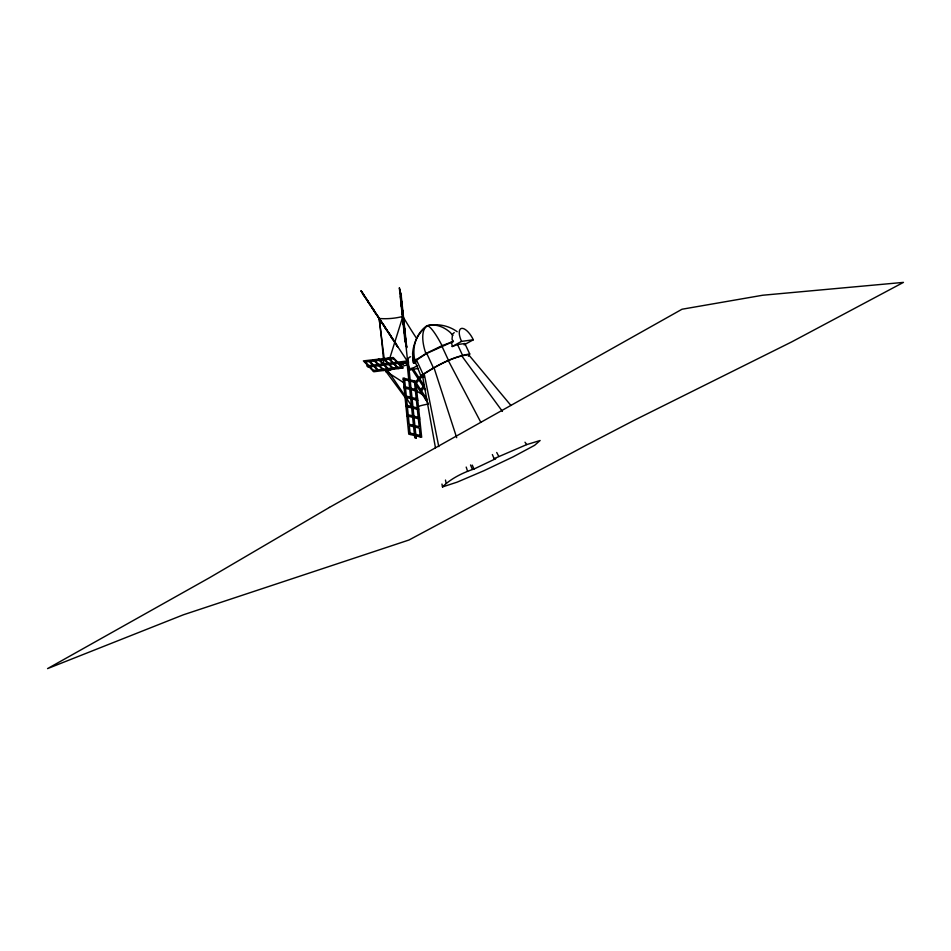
<?xml version="1.0" encoding="UTF-8"?>
<svg xmlns="http://www.w3.org/2000/svg" width="951" height="951" viewBox="0 0 951 951"><rect width="100%" height="100%" fill="white"/><g stroke="black" fill="none" stroke-linecap="round" stroke-linejoin="round"><path stroke-width="1.43" d="M407.551 362.402L407.61 360.762M454.221 332.565L452.51 334.276L452.034 339.245L453.413 341.433L426.737 353.427L416.502 360.049L415.04 363.341M389.696 358.527L402.844 316.433A407.349 166.865 73.8 0 1 379.152 318.49A534.902 168.577 70.4 0 1 383.883 365.113L388.424 369.856M408.704 362.046L406.362 363.044L405.839 361.63L408.157 360.631M393.488 368.251L385.785 371.568L392.383 368.37M415.48 362.355L413.733 363.318L414.909 360.643A38.278 33.297 50.8 0 1 427.035 325.777A38.349 37.612 -70.3 0 1 457.205 331.721M415.064 361.57L421.543 377.428L424.063 376.988M421.543 377.428L423.076 374.278C437.353 365.232 452.831 356.542 469.735 353.998L464.837 343.525L457.526 344.547L452.212 346.533L451.475 341.468M510.925 405.459L468.522 354.592C452.474 357.005 437.769 365.255 424.205 373.85L422.743 376.846L435.463 447.826M468.379 356.233L469.735 353.998M426.084 400.157L426.94 399.123M425.252 398.897L426.107 397.863L421.483 390.861M419.783 390.623L423.231 386.51M420.615 391.895L424.075 387.782M414.695 382.932L418.178 378.843M419.046 377.82L421.638 374.765M418.951 380.02L415.48 384.121L428.39 403.64M419.819 379.009L421.543 376.965M407.135 362.093L408.015 361.083M441.965 484.047L442.477 486.936C450.833 478.591 462.935 472.611 474.038 469.009L495.733 458.691L494.092 458.655L492.356 454.566M414.909 360.643L425.858 353.558L442.049 345.653L453.413 341.433M410.606 356.756A13.385 5.979 61.2 0 0 409.917 369.796L417.275 365.743M452.212 346.533L461.556 341.385L473.313 339.792A13.635 5.611 61.2 0 0 461.734 328.38A13.635 5.611 61.2 0 0 461.556 341.385M464.088 344.856L473.313 339.792M494.092 458.655L526.735 444.592L540.132 440.503L534.581 445.341L513.136 456.837L483.928 470.721L457.169 482.133L442.477 486.936M385.785 371.568L385.488 370.771L388.056 369.666M399.61 364.697L406.505 362.283L399.907 365.493M401.37 364.495L405.221 362.842M405.399 397.827L385.749 371.152L394.106 368.703M401.06 366.646L408.027 364.602M409.917 369.796L418.155 368.453M372.602 370.545L377.309 369.939L373.874 366.337M382.338 369.297L378.082 369.844L374.646 366.242M383.098 369.202L387.283 368.667M388.044 368.572L392.181 368.049M392.918 367.954L396.995 367.431M397.732 367.336L402.118 366.777M364.542 362.093L369.285 361.546L372.721 365.136M374.361 360.964L370.07 361.451L373.505 365.041M375.134 360.869L379.354 360.393M380.115 360.298L384.287 359.823M385.036 359.74L389.161 359.264M389.898 359.181L394.32 358.67M414.517 435.534L408.752 434.143L403.105 378.011L408.74 379.497M415.956 435.879L421.685 437.27L415.765 381.351L410.154 379.865M410.047 433.026L414.374 434.072M415.801 434.417L420.104 435.463M413.614 426.737L409.31 425.679L410.202 434.488M415.04 427.082L419.332 428.14L420.259 436.925M413.459 425.287L409.156 424.229L408.348 416.217M414.898 425.632L419.177 426.69L418.333 418.702M406.909 415.86L412.639 417.275M414.065 417.632L419.76 419.046M406.766 414.41L412.484 415.837M413.911 416.193L419.605 417.62M405.827 405.031L411.521 406.469M412.948 406.826L418.618 408.264M405.97 406.457L411.676 407.896M418.761 409.691L413.091 408.252A542.248 166.223 63.9 0 0 387.176 369.796M404.888 395.711L410.57 397.173M411.985 397.542L417.632 398.992M405.031 397.138L410.713 398.588M412.128 398.956L417.786 400.407M403.949 386.475L409.619 387.949M411.022 388.317L416.657 389.779M404.092 387.889L409.762 389.363M411.177 389.72L416.811 391.194M403.236 379.306L408.882 380.792M410.285 381.161L415.896 382.647M385.749 371.152L403.26 382.385M415.765 390.397L423.266 395.212M397.661 362.141L393.215 357.517L363.401 360.881L368.001 365.707M398.778 363.294L403.236 367.942L373.767 371.758L369.143 366.92M392.537 357.588L396.983 362.224M398.1 363.377L402.57 368.025M388.781 358.016L393.25 362.676M394.368 363.841L398.849 368.501M388.044 358.099L392.513 362.759M393.631 363.924L398.124 368.596M383.919 358.563L388.412 363.258M389.541 364.423L394.047 369.131M383.17 358.646L387.663 363.341M388.793 364.518L393.31 369.226M378.985 359.121L383.515 363.841M384.644 365.029L389.173 369.761M378.225 359.205L382.754 363.936M373.993 359.692L378.534 364.435M379.675 365.636L384.24 370.403M373.22 359.775L377.773 364.53M378.914 365.719L383.479 370.498M365.339 361.998L368.786 365.612M369.939 366.824L373.386 370.438M452.902 335.441L450.358 332.553A38.23 27.27 73.3 0 0 427.035 325.777A38.397 37.719 -68.2 0 0 412.603 353.522L413.269 362.842M461.604 355.662L502.413 411.391M525 442.215L526.735 444.592M415.575 381.91L420.639 389.589M412.746 368.251L424.098 385.488M395.461 342.919L361.118 290.709L362.093 292.504M363.08 294.323L397.673 346.913L396.567 344.904M411.082 368.073L425.608 390.112M407.432 361.332L361.011 290.935M395.176 342.419L396.282 344.405M394.392 341.219L395.485 343.192M395.771 343.691L396.876 345.7M389.149 333.266L392.466 338.996M384.382 326.027L385.452 327.952M385.714 328.44L386.795 330.389M383.515 324.719L384.584 326.633M384.846 327.12L385.916 329.07M378.724 317.432L379.77 319.334M380.031 319.809L381.089 321.723M377.856 316.112L378.89 318.014M380.21 320.404L379.152 318.49L384.287 359.454M373.03 308.802L374.052 310.668M374.314 311.132L375.348 313.022M372.162 307.47L373.184 309.337M373.434 309.8L374.468 311.678M367.561 300.564L368.31 301.942M369.321 303.797L367.68 301.063M366.682 299.232L367.431 300.611M362.236 292.492L362.985 293.859M363.223 294.311L363.971 295.678M362.343 292.956L363.33 294.786M448.361 360.667L480.826 422.315M496.719 452.486L498.788 456.421M457.526 344.547L462.459 355.127M441.846 346.045L448.515 360.393M426.345 352.559L433.371 367.764M472.231 465.087L474.038 469.009M416.11 359.193L423.076 374.278M470.531 464.956L472.243 469.057M405.839 361.63L406.362 363.044M433.989 367.657L456.682 437.674M466.204 467.072L467.571 471.28M407.456 361.142L407.694 362.022L400.062 289.52L400.288 290.435M404.555 338.485L405.495 342.063M405.72 342.954L406.648 346.509M404.686 339.745L405.625 343.323M405.851 344.214L406.778 347.757L401.179 295.107M403.711 330.247L405.934 339.638M401.916 312.796L404.127 322.258M402.808 321.486L403.735 325.099M403.973 326.003L404.888 329.581M402.951 322.829L403.878 326.431M404.104 327.334L405.031 330.912M401.025 304.177L401.952 307.827M402.178 308.73L403.105 312.356M401.156 305.497L402.083 309.134M402.321 310.05L403.236 313.664M399.705 289.996L400.395 292.753M400.621 293.669L401.322 296.403M400.371 296.534L401.072 299.28M401.298 300.195L401.988 302.929M400.514 297.841L401.203 300.587M401.441 301.503L402.13 304.225M400.264 291.458L399.337 287.773L404.924 340.636M400.49 292.373L401.417 296.023M424.205 373.85L438.78 446.59M445.484 480.053L446.067 482.965M412.9 357.588L413.733 363.318M414.363 380.982L415.254 389.423M415.397 390.825L416.217 398.624M416.372 400.038L417.204 407.908M417.346 409.334L418.19 417.263M404.52 378.379L405.376 386.843M405.518 388.258L406.303 396.08M406.446 397.494L407.254 405.388M407.397 406.814L408.205 414.767M416.3 337.938A320.344 160.743 70.1 0 1 402.844 316.433M418.499 406.35A424.063 165.997 59.6 0 1 428.39 404.056M425.858 353.558A38.195 16.333 61.3 0 1 427.035 325.777A38.171 6.705 66.5 0 1 442.049 345.653M329.474 507.394L209.541 577.709L47.55 668.612L183.377 614.798L409.001 540.002L586.054 445.341L634.186 420.294L791.565 341.968L903.45 282.388L762.714 295.238L682.033 309.23L329.474 507.394M408.134 362.153L367.966 367.062L366.813 365.85L407.028 361.011L408.134 362.153M416.181 438.078L414.743 437.733L406.873 361.392L408.276 361.772L416.181 438.078"/></g></svg>
